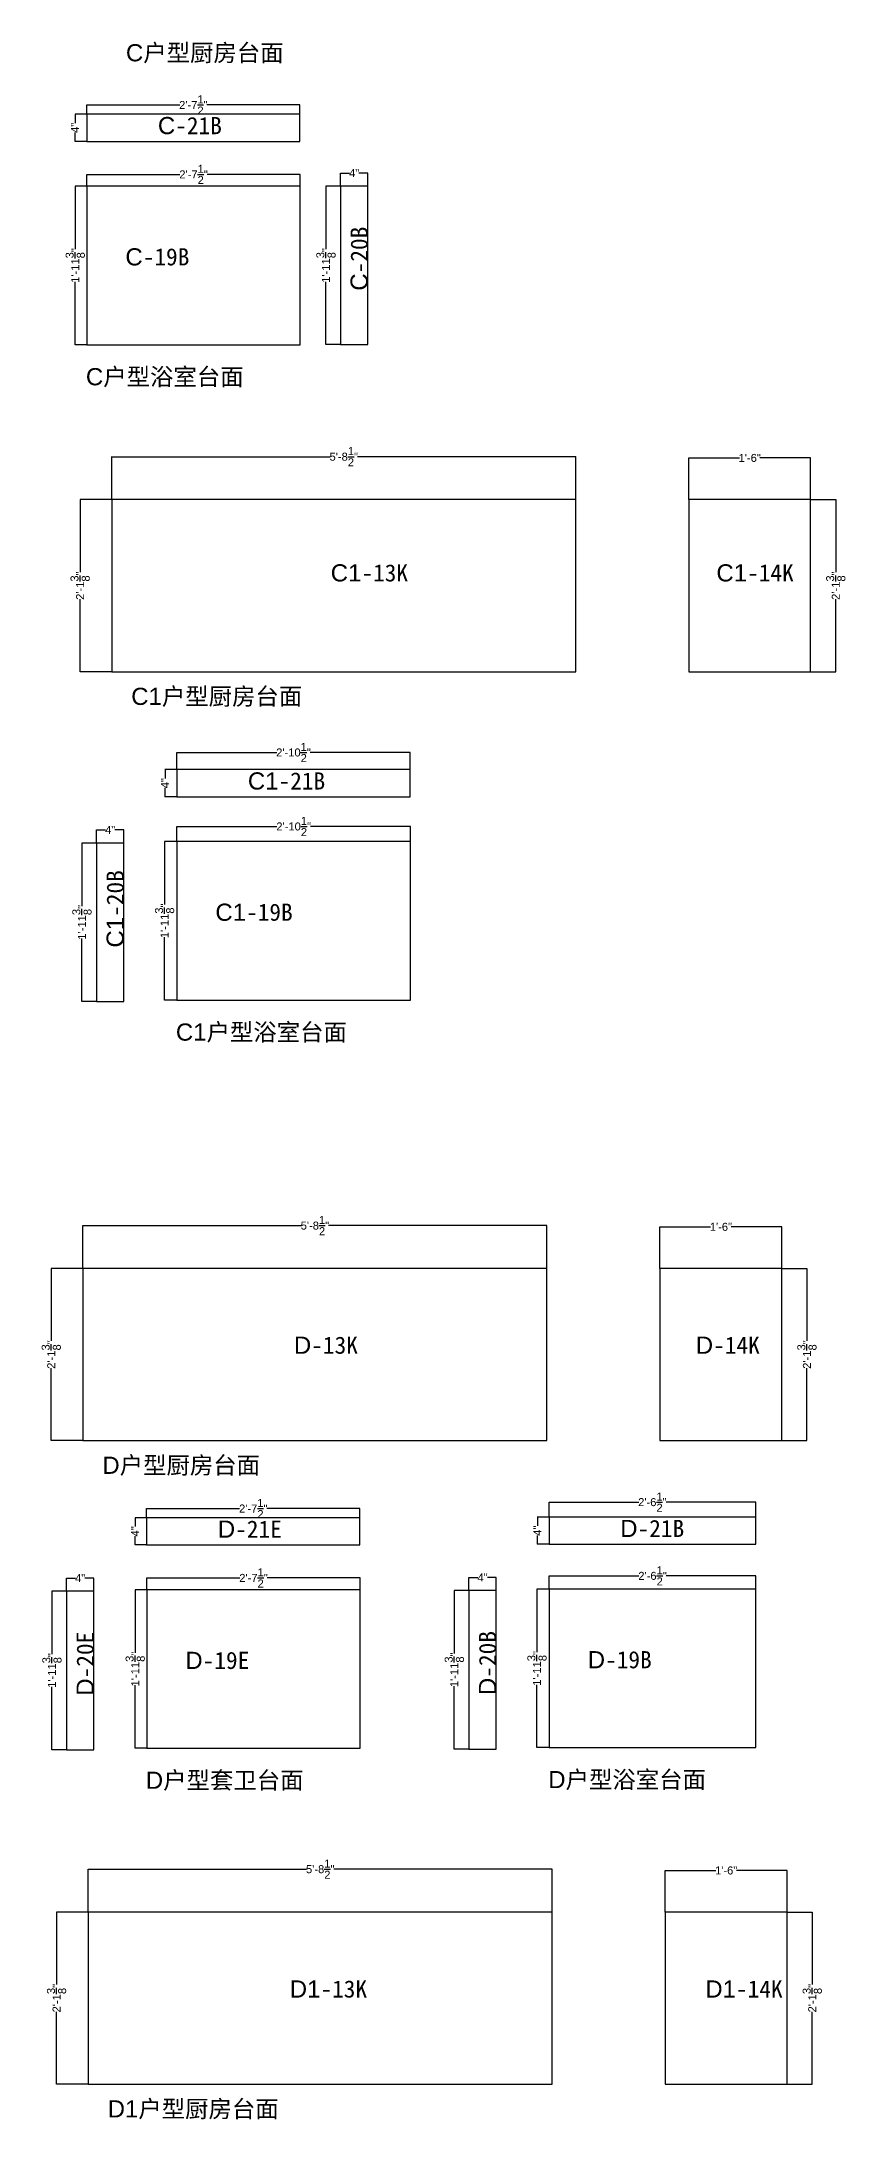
# Model space of a CAD drawing. Header units: inches. Extents: x -997106 to 39633, y -30199 to 1961.
# Drawn here: x 22020 to 25035, y -22115 to -14325 of the extents above; entities that cross this region are included whole.
import ezdxf

# ---------------------------------------------------------------- set-up
doc = ezdxf.new("R2010")
doc.units = ezdxf.units.IN
doc.header["$MEASUREMENT"] = 0
doc.layers.get('Defpoints').update_dxf_attribs({"color": 3})
doc.layers.add('编号', color=10, linetype='Continuous', plot=False)
doc.styles.get("Standard").update_dxf_attribs({"font": 'arial.ttf'})
doc.dimstyles.get("Standard").update_dxf_attribs({"dimtxt": 30, "dimasz": 1, "dimexe": 0.18, "dimexo": 0.0625, "dimgap": 0.09, "dimtad": 0, "dimtoh": 1, "dimdec": 4, "dimlfac": 0.03937, "dimzin": 0, "dimdsep": 46, "dimlunit": 4, "dimtxsty": 'Standard', "dimblk": 'ARCHTICK', "dimcen": 1, "dimadec": 0, "dimazin": 0, "dimtfac": 1, "dimtdec": 4, "dimtix": 1, "dimtofl": 0, "dimtmove": 2, "dimatfit": 3, "dimldrblk": 'ARCHTICK', "dimfxl": 1, "dimtolj": 1, "dimtzin": 0, "dimarcsym": 0})

# ---------------------------------------------------------------- blocks, each defined once
blk = doc.blocks.new('_ArchTick')
at = {"color": 0, "linetype": 'ByBlock', "const_width": 0.15}
blk.add_lwpolyline([(-0.5, -0.5), (0.5, 0.5)], dxfattribs=at)
blk = doc.blocks.new('*D326')
at = {"color": 0, "lineweight": -2, "transparency": 16777216}
for p, q in [((22283.2, -16042.3), (22283.2, -15881.1)), ((22283.2, -15881.3), (23102.3, -15881.3)), ((24023.2, -15881.3), (23204.1, -15881.3)), ((24023.2, -16042.3), (24023.2, -15881.1))]:
    blk.add_line(p, q, dxfattribs=at)
at = {"layer": 'Defpoints', "color": 0, "transparency": 16777216}
for p in [(24023.2, -15881.3), (22283.2, -16042.3), (24023.2, -16042.3)]:
    blk.add_point(p, dxfattribs=at)
at = {"color": 0, "lineweight": -2, "transparency": 16777216, "rotation": 180}
blk.add_blockref('_ArchTick', (22283.2, -15881.3), dxfattribs=at)
at = {"color": 0, "lineweight": -2, "transparency": 16777216}
blk.add_blockref('_ArchTick', (24023.2, -15881.3), dxfattribs=at)
at = {"color": 0, "transparency": 16777216, "insert": (23153.2, -15881.3), "char_height": 30, "attachment_point": 5}
blk.add_mtext('\\A1;5\'-8{\\H1x;\\S1/2;}"', dxfattribs=at)
blk = doc.blocks.new('*D327')
at = {"color": 0, "lineweight": -2, "transparency": 16777216}
for p, q in [((22283.1, -16042.3), (22164, -16042.3)), ((22164.2, -16042.3), (22164.2, -16313.7)), ((22164.2, -16687.3), (22164.2, -16415.9)), ((22283.1, -16687.3), (22164, -16687.3))]:
    blk.add_line(p, q, dxfattribs=at)
at = {"layer": 'Defpoints', "color": 0, "transparency": 16777216}
for p in [(22283.2, -16042.3), (22164.2, -16687.3), (22283.2, -16687.3)]:
    blk.add_point(p, dxfattribs=at)
at = {"color": 0, "lineweight": -2, "transparency": 16777216}
for p, rotation in [((22164.2, -16042.3), 90), ((22164.2, -16687.3), 270)]:
    blk.add_blockref('_ArchTick', p, dxfattribs=dict(at, rotation=rotation))
at = {"color": 0, "transparency": 16777216, "insert": (22164.2, -16364.8), "char_height": 30, "attachment_point": 5, "rotation": 90}
blk.add_mtext('\\A1;2\'-1{\\H1x;\\S3/8;}"', dxfattribs=at)
blk = doc.blocks.new('*D328')
at = {"color": 0, "lineweight": -2, "transparency": 16777216}
for p, q in [((24447.3, -16042.3), (24447.3, -15886.1)), ((24447.3, -15886.2), (24637.2, -15886.2)), ((24904.3, -15886.2), (24714.3, -15886.2)), ((24904.3, -16042.3), (24904.3, -15886.1))]:
    blk.add_line(p, q, dxfattribs=at)
at = {"layer": 'Defpoints', "color": 0, "transparency": 16777216}
for p in [(24904.3, -15886.2), (24447.3, -16042.3), (24904.3, -16042.3)]:
    blk.add_point(p, dxfattribs=at)
at = {"color": 0, "lineweight": -2, "transparency": 16777216, "rotation": 180}
blk.add_blockref('_ArchTick', (24447.3, -15886.2), dxfattribs=at)
at = {"color": 0, "lineweight": -2, "transparency": 16777216}
blk.add_blockref('_ArchTick', (24904.3, -15886.2), dxfattribs=at)
at = {"color": 0, "transparency": 16777216, "insert": (24675.8, -15886.2), "char_height": 30, "attachment_point": 5}
blk.add_mtext('\\A1;1\'-6"', dxfattribs=at)
blk = doc.blocks.new('*D329')
at = {"color": 0, "lineweight": -2, "transparency": 16777216}
for p, q in [((24904.4, -16042.3), (24998.7, -16042.3)), ((24998.5, -16042.3), (24998.5, -16313.7)), ((24998.5, -16687.3), (24998.5, -16415.9)), ((24904.4, -16687.3), (24998.7, -16687.3))]:
    blk.add_line(p, q, dxfattribs=at)
at = {"layer": 'Defpoints', "color": 0, "transparency": 16777216}
for p in [(24904.3, -16042.3), (24904.3, -16687.3), (24998.5, -16687.3)]:
    blk.add_point(p, dxfattribs=at)
at = {"color": 0, "lineweight": -2, "transparency": 16777216}
for p, rotation in [((24998.5, -16042.3), 90), ((24998.5, -16687.3), 270)]:
    blk.add_blockref('_ArchTick', p, dxfattribs=dict(at, rotation=rotation))
at = {"color": 0, "transparency": 16777216, "insert": (24998.5, -16364.8), "char_height": 30, "attachment_point": 5, "rotation": 90}
blk.add_mtext('\\A1;2\'-1{\\H1x;\\S3/8;}"', dxfattribs=at)
blk = doc.blocks.new('*D372')
at = {"color": 0, "lineweight": -2, "transparency": 16777216}
for p, q in [((22175, -18924.7), (22175, -18763.5)), ((22175, -18763.7), (22994.1, -18763.7)), ((23915, -18763.7), (23095.9, -18763.7)), ((23915, -18924.7), (23915, -18763.5))]:
    blk.add_line(p, q, dxfattribs=at)
at = {"layer": 'Defpoints', "color": 0, "transparency": 16777216}
for p in [(23915, -18763.7), (22175, -18924.7), (23915, -18924.7)]:
    blk.add_point(p, dxfattribs=at)
at = {"color": 0, "lineweight": -2, "transparency": 16777216, "rotation": 180}
blk.add_blockref('_ArchTick', (22175, -18763.7), dxfattribs=at)
at = {"color": 0, "lineweight": -2, "transparency": 16777216}
blk.add_blockref('_ArchTick', (23915, -18763.7), dxfattribs=at)
at = {"color": 0, "transparency": 16777216, "insert": (23045, -18763.7), "char_height": 30, "attachment_point": 5}
blk.add_mtext('\\A1;5\'-8{\\H1x;\\S1/2;}"', dxfattribs=at)
blk = doc.blocks.new('*D373')
at = {"color": 0, "lineweight": -2, "transparency": 16777216}
for p, q in [((22175, -18924.7), (22055.9, -18924.7)), ((22056, -18924.7), (22056, -19196.1)), ((22056, -19569.7), (22056, -19298.3)), ((22175, -19569.7), (22055.9, -19569.7))]:
    blk.add_line(p, q, dxfattribs=at)
at = {"layer": 'Defpoints', "color": 0, "transparency": 16777216}
for p in [(22175, -18924.7), (22056, -19569.7), (22175, -19569.7)]:
    blk.add_point(p, dxfattribs=at)
at = {"color": 0, "lineweight": -2, "transparency": 16777216}
for p, rotation in [((22056, -18924.7), 90), ((22056, -19569.7), 270)]:
    blk.add_blockref('_ArchTick', p, dxfattribs=dict(at, rotation=rotation))
at = {"color": 0, "transparency": 16777216, "insert": (22056, -19247.2), "char_height": 30, "attachment_point": 5, "rotation": 90}
blk.add_mtext('\\A1;2\'-1{\\H1x;\\S3/8;}"', dxfattribs=at)
blk = doc.blocks.new('*D374')
at = {"color": 0, "lineweight": -2, "transparency": 16777216}
for p, q in [((24339.2, -18924.7), (24339.2, -18768.4)), ((24339.2, -18768.6), (24529.1, -18768.6)), ((24796.2, -18768.6), (24606.2, -18768.6)), ((24796.2, -18924.7), (24796.2, -18768.4))]:
    blk.add_line(p, q, dxfattribs=at)
at = {"layer": 'Defpoints', "color": 0, "transparency": 16777216}
for p in [(24796.2, -18768.6), (24339.2, -18924.7), (24796.2, -18924.7)]:
    blk.add_point(p, dxfattribs=at)
at = {"color": 0, "lineweight": -2, "transparency": 16777216, "rotation": 180}
blk.add_blockref('_ArchTick', (24339.2, -18768.6), dxfattribs=at)
at = {"color": 0, "lineweight": -2, "transparency": 16777216}
blk.add_blockref('_ArchTick', (24796.2, -18768.6), dxfattribs=at)
at = {"color": 0, "transparency": 16777216, "insert": (24567.7, -18768.6), "char_height": 30, "attachment_point": 5}
blk.add_mtext('\\A1;1\'-6"', dxfattribs=at)
blk = doc.blocks.new('*D375')
at = {"color": 0, "lineweight": -2, "transparency": 16777216}
for p, q in [((24796.2, -18924.7), (24890.6, -18924.7)), ((24890.4, -18924.7), (24890.4, -19196.1)), ((24890.4, -19569.7), (24890.4, -19298.3)), ((24796.2, -19569.7), (24890.6, -19569.7))]:
    blk.add_line(p, q, dxfattribs=at)
at = {"layer": 'Defpoints', "color": 0, "transparency": 16777216}
for p in [(24796.2, -18924.7), (24796.2, -19569.7), (24890.4, -19569.7)]:
    blk.add_point(p, dxfattribs=at)
at = {"color": 0, "lineweight": -2, "transparency": 16777216}
for p, rotation in [((24890.4, -18924.7), 90), ((24890.4, -19569.7), 270)]:
    blk.add_blockref('_ArchTick', p, dxfattribs=dict(at, rotation=rotation))
at = {"color": 0, "transparency": 16777216, "insert": (24890.4, -19247.2), "char_height": 30, "attachment_point": 5, "rotation": 90}
blk.add_mtext('\\A1;2\'-1{\\H1x;\\S3/8;}"', dxfattribs=at)
blk = doc.blocks.new('*D412')
at = {"color": 0, "lineweight": -2, "transparency": 16777216}
for p, q in [((22194.9, -21337.3), (22194.9, -21176.1)), ((22194.9, -21176.3), (23014, -21176.3)), ((23934.9, -21176.3), (23115.8, -21176.3)), ((23934.9, -21337.3), (23934.9, -21176.1))]:
    blk.add_line(p, q, dxfattribs=at)
at = {"layer": 'Defpoints', "color": 0, "transparency": 16777216}
for p in [(23934.9, -21176.3), (22194.9, -21337.4), (23934.9, -21337.4)]:
    blk.add_point(p, dxfattribs=at)
at = {"color": 0, "lineweight": -2, "transparency": 16777216, "rotation": 180}
blk.add_blockref('_ArchTick', (22194.9, -21176.3), dxfattribs=at)
at = {"color": 0, "lineweight": -2, "transparency": 16777216}
blk.add_blockref('_ArchTick', (23934.9, -21176.3), dxfattribs=at)
at = {"color": 0, "transparency": 16777216, "insert": (23064.9, -21176.3), "char_height": 30, "attachment_point": 5}
blk.add_mtext('\\A1;5\'-8{\\H1x;\\S1/2;}"', dxfattribs=at)
blk = doc.blocks.new('*D413')
at = {"color": 0, "lineweight": -2, "transparency": 16777216}
for p, q in [((22194.8, -21337.4), (22075.7, -21337.4)), ((22075.9, -21337.4), (22075.9, -21608.8)), ((22075.9, -21982.4), (22075.9, -21711)), ((22194.8, -21982.4), (22075.7, -21982.4))]:
    blk.add_line(p, q, dxfattribs=at)
at = {"layer": 'Defpoints', "color": 0, "transparency": 16777216}
for p in [(22194.9, -21337.4), (22075.9, -21982.4), (22194.9, -21982.4)]:
    blk.add_point(p, dxfattribs=at)
at = {"color": 0, "lineweight": -2, "transparency": 16777216}
for p, rotation in [((22075.9, -21337.4), 90), ((22075.9, -21982.4), 270)]:
    blk.add_blockref('_ArchTick', p, dxfattribs=dict(at, rotation=rotation))
at = {"color": 0, "transparency": 16777216, "insert": (22075.9, -21659.9), "char_height": 30, "attachment_point": 5, "rotation": 90}
blk.add_mtext('\\A1;2\'-1{\\H1x;\\S3/8;}"', dxfattribs=at)
blk = doc.blocks.new('*D414')
at = {"color": 0, "lineweight": -2, "transparency": 16777216}
for p, q in [((24359, -21337.3), (24359, -21181.1)), ((24359, -21181.3), (24549, -21181.3)), ((24816, -21181.3), (24626.1, -21181.3)), ((24816, -21337.3), (24816, -21181.1))]:
    blk.add_line(p, q, dxfattribs=at)
at = {"layer": 'Defpoints', "color": 0, "transparency": 16777216}
for p in [(24816, -21181.3), (24359, -21337.4), (24816, -21337.4)]:
    blk.add_point(p, dxfattribs=at)
at = {"color": 0, "lineweight": -2, "transparency": 16777216, "rotation": 180}
blk.add_blockref('_ArchTick', (24359, -21181.3), dxfattribs=at)
at = {"color": 0, "lineweight": -2, "transparency": 16777216}
blk.add_blockref('_ArchTick', (24816, -21181.3), dxfattribs=at)
at = {"color": 0, "transparency": 16777216, "insert": (24587.5, -21181.3), "char_height": 30, "attachment_point": 5}
blk.add_mtext('\\A1;1\'-6"', dxfattribs=at)
blk = doc.blocks.new('*D415')
at = {"color": 0, "lineweight": -2, "transparency": 16777216}
for p, q in [((24816.1, -21337.4), (24910.5, -21337.4)), ((24910.3, -21337.4), (24910.3, -21608.8)), ((24910.3, -21982.4), (24910.3, -21711)), ((24816.1, -21982.4), (24910.5, -21982.4))]:
    blk.add_line(p, q, dxfattribs=at)
at = {"layer": 'Defpoints', "color": 0, "transparency": 16777216}
for p in [(24816, -21337.4), (24816, -21982.4), (24910.3, -21982.4)]:
    blk.add_point(p, dxfattribs=at)
at = {"color": 0, "lineweight": -2, "transparency": 16777216}
for p, rotation in [((24910.3, -21337.4), 90), ((24910.3, -21982.4), 270)]:
    blk.add_blockref('_ArchTick', p, dxfattribs=dict(at, rotation=rotation))
at = {"color": 0, "transparency": 16777216, "insert": (24910.3, -21659.9), "char_height": 30, "attachment_point": 5, "rotation": 90}
blk.add_mtext('\\A1;2\'-1{\\H1x;\\S3/8;}"', dxfattribs=at)
blk = doc.blocks.new('*D700')
at = {"color": 0, "lineweight": -2, "transparency": 16777216}
for p, q in [((22113.4, -20134.5), (22058.3, -20134.5)), ((22058.5, -20134.5), (22058.5, -20370.4)), ((22058.5, -20728.5), (22058.5, -20492.6)), ((22113.4, -20728.5), (22058.3, -20728.5))]:
    blk.add_line(p, q, dxfattribs=at)
at = {"layer": 'Defpoints', "color": 0, "transparency": 16777216}
for p in [(22113.5, -20134.5), (22058.5, -20728.5), (22113.5, -20728.5)]:
    blk.add_point(p, dxfattribs=at)
at = {"color": 0, "lineweight": -2, "transparency": 16777216}
for p, rotation in [((22058.5, -20134.5), 90), ((22058.5, -20728.5), 270)]:
    blk.add_blockref('_ArchTick', p, dxfattribs=dict(at, rotation=rotation))
at = {"color": 0, "transparency": 16777216, "insert": (22058.5, -20431.5), "char_height": 30, "attachment_point": 5, "rotation": 90}
blk.add_mtext('\\A1;1\'-11{\\H1x;\\S3/8;}"', dxfattribs=at)
blk = doc.blocks.new('*D701')
at = {"color": 0, "lineweight": -2, "transparency": 16777216}
for p, q in [((22113.5, -20134.4), (22113.5, -20085.2)), ((22113.5, -20085.4), (22146.5, -20085.4)), ((22215.5, -20085.4), (22182.4, -20085.4)), ((22215.5, -20134.4), (22215.5, -20085.2))]:
    blk.add_line(p, q, dxfattribs=at)
at = {"layer": 'Defpoints', "color": 0, "transparency": 16777216}
for p in [(22215.5, -20085.4), (22113.5, -20134.5), (22215.5, -20134.5)]:
    blk.add_point(p, dxfattribs=at)
at = {"color": 0, "lineweight": -2, "transparency": 16777216, "rotation": 180}
blk.add_blockref('_ArchTick', (22113.5, -20085.4), dxfattribs=at)
at = {"color": 0, "lineweight": -2, "transparency": 16777216}
blk.add_blockref('_ArchTick', (22215.5, -20085.4), dxfattribs=at)
at = {"color": 0, "transparency": 16777216, "insert": (22164.5, -20085.4), "char_height": 30, "attachment_point": 5}
blk.add_mtext('\\A1;4"', dxfattribs=at)
blk = doc.blocks.new('*D702')
at = {"color": 0, "lineweight": -2, "transparency": 16777216}
for p, q in [((22414.6, -20129), (22414.6, -20084.3)), ((22414.6, -20084.5), (22763.5, -20084.5)), ((23214.6, -20084.5), (22865.8, -20084.5)), ((23214.6, -20129), (23214.6, -20084.3))]:
    blk.add_line(p, q, dxfattribs=at)
at = {"layer": 'Defpoints', "color": 0, "transparency": 16777216}
for p in [(23214.6, -20084.5), (22414.6, -20129.1), (23214.6, -20129.1)]:
    blk.add_point(p, dxfattribs=at)
at = {"color": 0, "lineweight": -2, "transparency": 16777216, "rotation": 180}
blk.add_blockref('_ArchTick', (22414.6, -20084.5), dxfattribs=at)
at = {"color": 0, "lineweight": -2, "transparency": 16777216}
blk.add_blockref('_ArchTick', (23214.6, -20084.5), dxfattribs=at)
at = {"color": 0, "transparency": 16777216, "insert": (22814.6, -20084.5), "char_height": 30, "attachment_point": 5}
blk.add_mtext('\\A1;2\'-7{\\H1x;\\S1/2;}"', dxfattribs=at)
blk = doc.blocks.new('*D703')
at = {"color": 0, "lineweight": -2, "transparency": 16777216}
for p, q in [((22414.6, -20129.1), (22370.6, -20129.1)), ((22370.8, -20129.1), (22370.8, -20365)), ((22370.8, -20723.1), (22370.8, -20487.1)), ((22414.6, -20723.1), (22370.6, -20723.1))]:
    blk.add_line(p, q, dxfattribs=at)
at = {"layer": 'Defpoints', "color": 0, "transparency": 16777216}
for p in [(22414.6, -20129.1), (22370.8, -20723.1), (22414.6, -20723.1)]:
    blk.add_point(p, dxfattribs=at)
at = {"color": 0, "lineweight": -2, "transparency": 16777216}
for p, rotation in [((22370.8, -20129.1), 90), ((22370.8, -20723.1), 270)]:
    blk.add_blockref('_ArchTick', p, dxfattribs=dict(at, rotation=rotation))
at = {"color": 0, "transparency": 16777216, "insert": (22370.8, -20426.1), "char_height": 30, "attachment_point": 5, "rotation": 90}
blk.add_mtext('\\A1;1\'-11{\\H1x;\\S3/8;}"', dxfattribs=at)
blk = doc.blocks.new('*D704')
at = {"color": 0, "lineweight": -2, "transparency": 16777216}
for p, q in [((22413.8, -19858.9), (22370.2, -19858.9)), ((22370.4, -19858.9), (22370.4, -19892)), ((22370.4, -19960.9), (22370.4, -19927.9)), ((22413.8, -19960.9), (22370.2, -19960.9))]:
    blk.add_line(p, q, dxfattribs=at)
at = {"layer": 'Defpoints', "color": 0, "transparency": 16777216}
for p in [(22413.9, -19858.9), (22370.4, -19960.9), (22413.9, -19960.9)]:
    blk.add_point(p, dxfattribs=at)
at = {"color": 0, "lineweight": -2, "transparency": 16777216}
for p, rotation in [((22370.4, -19858.9), 90), ((22370.4, -19960.9), 270)]:
    blk.add_blockref('_ArchTick', p, dxfattribs=dict(at, rotation=rotation))
at = {"color": 0, "transparency": 16777216, "insert": (22370.4, -19909.9), "char_height": 30, "attachment_point": 5, "rotation": 90}
blk.add_mtext('\\A1;4"', dxfattribs=at)
blk = doc.blocks.new('*D705')
at = {"color": 0, "lineweight": -2, "transparency": 16777216}
for p, q in [((22413.9, -19858.9), (22413.9, -19824.1)), ((22413.9, -19824.3), (22762.7, -19824.3)), ((23213.9, -19824.3), (22865, -19824.3)), ((23213.9, -19858.9), (23213.9, -19824.1))]:
    blk.add_line(p, q, dxfattribs=at)
at = {"layer": 'Defpoints', "color": 0, "transparency": 16777216}
for p in [(22413.9, -19858.9), (23213.9, -19824.3), (23213.9, -19858.9)]:
    blk.add_point(p, dxfattribs=at)
at = {"color": 0, "lineweight": -2, "transparency": 16777216, "rotation": 180}
blk.add_blockref('_ArchTick', (22413.9, -19824.3), dxfattribs=at)
at = {"color": 0, "lineweight": -2, "transparency": 16777216}
blk.add_blockref('_ArchTick', (23213.9, -19824.3), dxfattribs=at)
at = {"color": 0, "transparency": 16777216, "insert": (22813.9, -19824.3), "char_height": 30, "attachment_point": 5}
blk.add_mtext('\\A1;2\'-7{\\H1x;\\S1/2;}"', dxfattribs=at)
blk = doc.blocks.new('*D1083')
at = {"color": 0, "lineweight": -2, "transparency": 16777216}
for p, q in [((23622.7, -20132), (23567.7, -20132)), ((23567.8, -20132), (23567.8, -20367.9)), ((23567.8, -20726), (23567.8, -20490.1)), ((23622.7, -20726), (23567.7, -20726))]:
    blk.add_line(p, q, dxfattribs=at)
at = {"layer": 'Defpoints', "color": 0, "transparency": 16777216}
for p in [(23622.8, -20132), (23567.8, -20726), (23622.8, -20726)]:
    blk.add_point(p, dxfattribs=at)
at = {"color": 0, "lineweight": -2, "transparency": 16777216}
for p, rotation in [((23567.8, -20132), 90), ((23567.8, -20726), 270)]:
    blk.add_blockref('_ArchTick', p, dxfattribs=dict(at, rotation=rotation))
at = {"color": 0, "transparency": 16777216, "insert": (23567.8, -20429), "char_height": 30, "attachment_point": 5, "rotation": 90}
blk.add_mtext('\\A1;1\'-11{\\H1x;\\S3/8;}"', dxfattribs=at)
blk = doc.blocks.new('*D1084')
at = {"color": 0, "lineweight": -2, "transparency": 16777216}
for p, q in [((23622.8, -20131.9), (23622.8, -20082.7)), ((23622.8, -20082.9), (23655.9, -20082.9)), ((23724.8, -20082.9), (23691.7, -20082.9)), ((23724.8, -20131.9), (23724.8, -20082.7))]:
    blk.add_line(p, q, dxfattribs=at)
at = {"layer": 'Defpoints', "color": 0, "transparency": 16777216}
for p in [(23724.8, -20082.9), (23622.8, -20132), (23724.8, -20132)]:
    blk.add_point(p, dxfattribs=at)
at = {"color": 0, "lineweight": -2, "transparency": 16777216, "rotation": 180}
blk.add_blockref('_ArchTick', (23622.8, -20082.9), dxfattribs=at)
at = {"color": 0, "lineweight": -2, "transparency": 16777216}
blk.add_blockref('_ArchTick', (23724.8, -20082.9), dxfattribs=at)
at = {"color": 0, "transparency": 16777216, "insert": (23673.8, -20082.9), "char_height": 30, "attachment_point": 5}
blk.add_mtext('\\A1;4"', dxfattribs=at)
blk = doc.blocks.new('*D1082')
at = {"color": 0, "lineweight": -2, "transparency": 16777216}
for p, q in [((23923.2, -19856.4), (23879.1, -19856.4)), ((23879.3, -19856.4), (23879.3, -19889.5)), ((23879.3, -19958.4), (23879.3, -19925.4)), ((23923.2, -19958.4), (23879.1, -19958.4))]:
    blk.add_line(p, q, dxfattribs=at)
at = {"layer": 'Defpoints', "color": 0, "transparency": 16777216}
for p in [(23923.2, -19856.4), (23879.3, -19958.4), (23923.2, -19958.4)]:
    blk.add_point(p, dxfattribs=at)
at = {"color": 0, "lineweight": -2, "transparency": 16777216}
for p, rotation in [((23879.3, -19856.4), 90), ((23879.3, -19958.4), 270)]:
    blk.add_blockref('_ArchTick', p, dxfattribs=dict(at, rotation=rotation))
at = {"color": 0, "transparency": 16777216, "insert": (23879.3, -19907.4), "char_height": 30, "attachment_point": 5, "rotation": 90}
blk.add_mtext('\\A1;4"', dxfattribs=at)
blk = doc.blocks.new('*D1085')
at = {"color": 0, "lineweight": -2, "transparency": 16777216}
for p, q in [((23923.2, -19854.7), (23923.2, -19800.3)), ((23923.2, -19800.5), (24259.6, -19800.5)), ((24698.2, -19800.5), (24361.9, -19800.5)), ((24698.2, -19856.4), (24698.2, -19800.3))]:
    blk.add_line(p, q, dxfattribs=at)
at = {"layer": 'Defpoints', "color": 0, "transparency": 16777216}
for p in [(23923.2, -19854.8), (24698.2, -19800.5), (24698.2, -19856.4)]:
    blk.add_point(p, dxfattribs=at)
at = {"color": 0, "lineweight": -2, "transparency": 16777216, "rotation": 180}
blk.add_blockref('_ArchTick', (23923.2, -19800.5), dxfattribs=at)
at = {"color": 0, "lineweight": -2, "transparency": 16777216}
blk.add_blockref('_ArchTick', (24698.2, -19800.5), dxfattribs=at)
at = {"color": 0, "transparency": 16777216, "insert": (24310.7, -19800.5), "char_height": 30, "attachment_point": 5}
blk.add_mtext('\\A1;2\'-6{\\H1x;\\S1/2;}"', dxfattribs=at)
blk = doc.blocks.new('*D1086')
at = {"color": 0, "lineweight": -2, "transparency": 16777216}
for p, q in [((23923.9, -20126.5), (23923.9, -20076.6)), ((23923.9, -20076.8), (24260.3, -20076.8)), ((24698.9, -20076.8), (24362.6, -20076.8)), ((24698.9, -20126.5), (24698.9, -20076.6))]:
    blk.add_line(p, q, dxfattribs=at)
at = {"layer": 'Defpoints', "color": 0, "transparency": 16777216}
for p in [(24698.9, -20076.8), (23923.9, -20126.6), (24698.9, -20126.6)]:
    blk.add_point(p, dxfattribs=at)
at = {"color": 0, "lineweight": -2, "transparency": 16777216, "rotation": 180}
blk.add_blockref('_ArchTick', (23923.9, -20076.8), dxfattribs=at)
at = {"color": 0, "lineweight": -2, "transparency": 16777216}
blk.add_blockref('_ArchTick', (24698.9, -20076.8), dxfattribs=at)
at = {"color": 0, "transparency": 16777216, "insert": (24311.4, -20076.8), "char_height": 30, "attachment_point": 5}
blk.add_mtext('\\A1;2\'-6{\\H1x;\\S1/2;}"', dxfattribs=at)
blk = doc.blocks.new('*D1087')
at = {"color": 0, "lineweight": -2, "transparency": 16777216}
for p, q in [((23923.9, -20126.6), (23877.6, -20126.6)), ((23877.8, -20126.6), (23877.8, -20362.5)), ((23877.8, -20720.6), (23877.8, -20484.7)), ((23923.9, -20720.6), (23877.6, -20720.6))]:
    blk.add_line(p, q, dxfattribs=at)
at = {"layer": 'Defpoints', "color": 0, "transparency": 16777216}
for p in [(23923.9, -20126.6), (23877.8, -20720.6), (23923.9, -20720.6)]:
    blk.add_point(p, dxfattribs=at)
at = {"color": 0, "lineweight": -2, "transparency": 16777216}
for p, rotation in [((23877.8, -20126.6), 90), ((23877.8, -20720.6), 270)]:
    blk.add_blockref('_ArchTick', p, dxfattribs=dict(at, rotation=rotation))
at = {"color": 0, "transparency": 16777216, "insert": (23877.8, -20423.6), "char_height": 30, "attachment_point": 5, "rotation": 90}
blk.add_mtext('\\A1;1\'-11{\\H1x;\\S3/8;}"', dxfattribs=at)
blk = doc.blocks.new('*D1274')
at = {"color": 0, "lineweight": -2, "transparency": 16777216}
for p, q in [((23141.2, -14867.4), (23086.1, -14867.4)), ((23086.3, -14867.4), (23086.3, -15103.3)), ((23086.3, -15461.4), (23086.3, -15225.5)), ((23141.2, -15461.4), (23086.1, -15461.4))]:
    blk.add_line(p, q, dxfattribs=at)
at = {"layer": 'Defpoints', "color": 0, "transparency": 16777216}
for p in [(23141.3, -14867.4), (23086.3, -15461.4), (23141.3, -15461.4)]:
    blk.add_point(p, dxfattribs=at)
at = {"color": 0, "lineweight": -2, "transparency": 16777216}
for p, rotation in [((23086.3, -14867.4), 90), ((23086.3, -15461.4), 270)]:
    blk.add_blockref('_ArchTick', p, dxfattribs=dict(at, rotation=rotation))
at = {"color": 0, "transparency": 16777216, "insert": (23086.3, -15164.4), "char_height": 30, "attachment_point": 5, "rotation": 90}
blk.add_mtext('\\A1;1\'-11{\\H1x;\\S3/8;}"', dxfattribs=at)
blk = doc.blocks.new('*D1275')
at = {"color": 0, "lineweight": -2, "transparency": 16777216}
for p, q in [((23141.3, -14867.3), (23141.3, -14818.1)), ((23141.3, -14818.3), (23174.3, -14818.3)), ((23243.3, -14818.3), (23210.2, -14818.3)), ((23243.3, -14867.3), (23243.3, -14818.1))]:
    blk.add_line(p, q, dxfattribs=at)
at = {"layer": 'Defpoints', "color": 0, "transparency": 16777216}
for p in [(23141.3, -14867.4), (23243.3, -14818.3), (23243.3, -14867.4)]:
    blk.add_point(p, dxfattribs=at)
at = {"color": 0, "lineweight": -2, "transparency": 16777216, "rotation": 180}
blk.add_blockref('_ArchTick', (23141.3, -14818.3), dxfattribs=at)
at = {"color": 0, "lineweight": -2, "transparency": 16777216}
blk.add_blockref('_ArchTick', (23243.3, -14818.3), dxfattribs=at)
at = {"color": 0, "transparency": 16777216, "insert": (23192.3, -14818.3), "char_height": 30, "attachment_point": 5}
blk.add_mtext('\\A1;4"', dxfattribs=at)
blk = doc.blocks.new('*D1276')
at = {"color": 0, "lineweight": -2, "transparency": 16777216}
for p, q in [((22189.8, -14867.6), (22189.8, -14822.9)), ((22189.8, -14823.1), (22538.6, -14823.1)), ((22989.8, -14823.1), (22640.9, -14823.1)), ((22989.8, -14867.6), (22989.8, -14822.9))]:
    blk.add_line(p, q, dxfattribs=at)
at = {"layer": 'Defpoints', "color": 0, "transparency": 16777216}
for p in [(22189.8, -14867.7), (22989.8, -14823.1), (22989.8, -14867.7)]:
    blk.add_point(p, dxfattribs=at)
at = {"color": 0, "lineweight": -2, "transparency": 16777216, "rotation": 180}
blk.add_blockref('_ArchTick', (22189.8, -14823.1), dxfattribs=at)
at = {"color": 0, "lineweight": -2, "transparency": 16777216}
blk.add_blockref('_ArchTick', (22989.8, -14823.1), dxfattribs=at)
at = {"color": 0, "transparency": 16777216, "insert": (22589.8, -14823.1), "char_height": 30, "attachment_point": 5}
blk.add_mtext('\\A1;2\'-7{\\H1x;\\S1/2;}"', dxfattribs=at)
blk = doc.blocks.new('*D1277')
at = {"color": 0, "lineweight": -2, "transparency": 16777216}
for p, q in [((22189.7, -14867.7), (22145.8, -14867.7)), ((22145.9, -14867.7), (22145.9, -15103.6)), ((22145.9, -15461.7), (22145.9, -15225.7)), ((22189.7, -15461.7), (22145.8, -15461.7))]:
    blk.add_line(p, q, dxfattribs=at)
at = {"layer": 'Defpoints', "color": 0, "transparency": 16777216}
for p in [(22189.8, -14867.7), (22145.9, -15461.7), (22189.8, -15461.7)]:
    blk.add_point(p, dxfattribs=at)
at = {"color": 0, "lineweight": -2, "transparency": 16777216}
for p, rotation in [((22145.9, -14867.7), 90), ((22145.9, -15461.7), 270)]:
    blk.add_blockref('_ArchTick', p, dxfattribs=dict(at, rotation=rotation))
at = {"color": 0, "transparency": 16777216, "insert": (22145.9, -15164.7), "char_height": 30, "attachment_point": 5, "rotation": 90}
blk.add_mtext('\\A1;1\'-11{\\H1x;\\S3/8;}"', dxfattribs=at)
blk = doc.blocks.new('*D1278')
at = {"color": 0, "lineweight": -2, "transparency": 16777216}
for p, q in [((22189, -14597.5), (22145.3, -14597.5)), ((22145.5, -14597.5), (22145.5, -14630.6)), ((22189, -14699.5), (22145.3, -14699.5)), ((22145.5, -14699.5), (22145.5, -14666.5))]:
    blk.add_line(p, q, dxfattribs=at)
at = {"layer": 'Defpoints', "color": 0, "transparency": 16777216}
for p in [(22189, -14597.5), (22145.5, -14699.5), (22189, -14699.5)]:
    blk.add_point(p, dxfattribs=at)
at = {"color": 0, "lineweight": -2, "transparency": 16777216}
for p, rotation in [((22145.5, -14597.5), 90), ((22145.5, -14699.5), 270)]:
    blk.add_blockref('_ArchTick', p, dxfattribs=dict(at, rotation=rotation))
at = {"color": 0, "transparency": 16777216, "insert": (22145.5, -14648.5), "char_height": 30, "attachment_point": 5, "rotation": 90}
blk.add_mtext('\\A1;4"', dxfattribs=at)
blk = doc.blocks.new('*D1279')
at = {"color": 0, "lineweight": -2, "transparency": 16777216}
for p, q in [((22189, -14597.5), (22189, -14562.7)), ((22189, -14562.9), (22537.9, -14562.9)), ((22989, -14562.9), (22640.2, -14562.9)), ((22989, -14597.5), (22989, -14562.7))]:
    blk.add_line(p, q, dxfattribs=at)
at = {"layer": 'Defpoints', "color": 0, "transparency": 16777216}
for p in [(22989, -14562.9), (22189, -14597.5), (22989, -14597.5)]:
    blk.add_point(p, dxfattribs=at)
at = {"color": 0, "lineweight": -2, "transparency": 16777216, "rotation": 180}
blk.add_blockref('_ArchTick', (22189, -14562.9), dxfattribs=at)
at = {"color": 0, "lineweight": -2, "transparency": 16777216}
blk.add_blockref('_ArchTick', (22989, -14562.9), dxfattribs=at)
at = {"color": 0, "transparency": 16777216, "insert": (22589, -14562.9), "char_height": 30, "attachment_point": 5}
blk.add_mtext('\\A1;2\'-7{\\H1x;\\S1/2;}"', dxfattribs=at)
blk = doc.blocks.new('*D1534')
at = {"color": 0, "lineweight": -2, "transparency": 16777216}
for p, q in [((22226.1, -17329.8), (22171, -17329.8)), ((22171.2, -17329.8), (22171.2, -17565.7)), ((22171.2, -17923.8), (22171.2, -17687.9)), ((22226.1, -17923.8), (22171, -17923.8))]:
    blk.add_line(p, q, dxfattribs=at)
at = {"layer": 'Defpoints', "color": 0, "transparency": 16777216}
for p in [(22226.1, -17329.8), (22171.2, -17923.8), (22226.1, -17923.8)]:
    blk.add_point(p, dxfattribs=at)
at = {"color": 0, "lineweight": -2, "transparency": 16777216}
for p, rotation in [((22171.2, -17329.8), 90), ((22171.2, -17923.8), 270)]:
    blk.add_blockref('_ArchTick', p, dxfattribs=dict(at, rotation=rotation))
at = {"color": 0, "transparency": 16777216, "insert": (22171.2, -17626.8), "char_height": 30, "attachment_point": 5, "rotation": 90}
blk.add_mtext('\\A1;1\'-11{\\H1x;\\S3/8;}"', dxfattribs=at)
blk = doc.blocks.new('*D1535')
at = {"color": 0, "lineweight": -2, "transparency": 16777216}
for p, q in [((22226.1, -17329.8), (22226.1, -17280.6)), ((22226.1, -17280.7), (22259.2, -17280.7)), ((22328.1, -17280.7), (22295.1, -17280.7)), ((22328.1, -17329.8), (22328.1, -17280.6))]:
    blk.add_line(p, q, dxfattribs=at)
at = {"layer": 'Defpoints', "color": 0, "transparency": 16777216}
for p in [(22328.1, -17280.7), (22226.1, -17329.8), (22328.1, -17329.8)]:
    blk.add_point(p, dxfattribs=at)
at = {"color": 0, "lineweight": -2, "transparency": 16777216, "rotation": 180}
blk.add_blockref('_ArchTick', (22226.1, -17280.7), dxfattribs=at)
at = {"color": 0, "lineweight": -2, "transparency": 16777216}
blk.add_blockref('_ArchTick', (22328.1, -17280.7), dxfattribs=at)
at = {"color": 0, "transparency": 16777216, "insert": (22277.1, -17280.7), "char_height": 30, "attachment_point": 5}
blk.add_mtext('\\A1;4"', dxfattribs=at)
blk = doc.blocks.new('*D1532')
at = {"color": 0, "lineweight": -2, "transparency": 16777216}
for p, q in [((22526.5, -17054.3), (22482.5, -17054.3)), ((22482.7, -17054.3), (22482.7, -17087.4)), ((22482.7, -17156.3), (22482.7, -17123.2)), ((22526.5, -17156.3), (22482.5, -17156.3))]:
    blk.add_line(p, q, dxfattribs=at)
at = {"layer": 'Defpoints', "color": 0, "transparency": 16777216}
for p in [(22526.6, -17054.3), (22482.7, -17156.3), (22526.6, -17156.3)]:
    blk.add_point(p, dxfattribs=at)
at = {"color": 0, "lineweight": -2, "transparency": 16777216}
for p, rotation in [((22482.7, -17054.3), 90), ((22482.7, -17156.3), 270)]:
    blk.add_blockref('_ArchTick', p, dxfattribs=dict(at, rotation=rotation))
at = {"color": 0, "transparency": 16777216, "insert": (22482.7, -17105.3), "char_height": 30, "attachment_point": 5, "rotation": 90}
blk.add_mtext('\\A1;4"', dxfattribs=at)
blk = doc.blocks.new('*D1533')
at = {"color": 0, "lineweight": -2, "transparency": 16777216}
for p, q in [((22527.2, -17324.4), (22480.9, -17324.4)), ((22481.1, -17324.4), (22481.1, -17560.3)), ((22481.1, -17918.4), (22481.1, -17682.5)), ((22527.2, -17918.4), (22480.9, -17918.4))]:
    blk.add_line(p, q, dxfattribs=at)
at = {"layer": 'Defpoints', "color": 0, "transparency": 16777216}
for p in [(22527.3, -17324.4), (22481.1, -17918.4), (22527.3, -17918.4)]:
    blk.add_point(p, dxfattribs=at)
at = {"color": 0, "lineweight": -2, "transparency": 16777216}
for p, rotation in [((22481.1, -17324.4), 90), ((22481.1, -17918.4), 270)]:
    blk.add_blockref('_ArchTick', p, dxfattribs=dict(at, rotation=rotation))
at = {"color": 0, "transparency": 16777216, "insert": (22481.1, -17621.4), "char_height": 30, "attachment_point": 5, "rotation": 90}
blk.add_mtext('\\A1;1\'-11{\\H1x;\\S3/8;}"', dxfattribs=at)
blk = doc.blocks.new('*D1536')
at = {"color": 0, "lineweight": -2, "transparency": 16777216}
for p, q in [((22526.6, -17054.2), (22526.6, -16989.9)), ((22526.6, -16990.1), (22901.7, -16990.1)), ((23402.6, -16990.1), (23027.4, -16990.1)), ((23402.6, -17054.2), (23402.6, -16989.9))]:
    blk.add_line(p, q, dxfattribs=at)
at = {"layer": 'Defpoints', "color": 0, "transparency": 16777216}
for p in [(22526.6, -17054.3), (23402.6, -16990.1), (23402.6, -17054.3)]:
    blk.add_point(p, dxfattribs=at)
at = {"color": 0, "lineweight": -2, "transparency": 16777216, "rotation": 180}
blk.add_blockref('_ArchTick', (22526.6, -16990.1), dxfattribs=at)
at = {"color": 0, "lineweight": -2, "transparency": 16777216}
blk.add_blockref('_ArchTick', (23402.6, -16990.1), dxfattribs=at)
at = {"color": 0, "transparency": 16777216, "insert": (22964.6, -16990.1), "char_height": 30, "attachment_point": 5}
blk.add_mtext('\\A1;2\'-10{\\H1x;\\S1/2;}"', dxfattribs=at)
blk = doc.blocks.new('*D1537')
at = {"color": 0, "lineweight": -2, "transparency": 16777216}
for p, q in [((22527.3, -17324.4), (22527.3, -17267.3)), ((22527.3, -17267.5), (22902.5, -17267.5)), ((23403.3, -17267.5), (23028.1, -17267.5)), ((23403.3, -17324.4), (23403.3, -17267.3))]:
    blk.add_line(p, q, dxfattribs=at)
at = {"layer": 'Defpoints', "color": 0, "transparency": 16777216}
for p in [(23403.3, -17267.5), (22527.3, -17324.4), (23403.3, -17324.4)]:
    blk.add_point(p, dxfattribs=at)
at = {"color": 0, "lineweight": -2, "transparency": 16777216, "rotation": 180}
blk.add_blockref('_ArchTick', (22527.3, -17267.5), dxfattribs=at)
at = {"color": 0, "lineweight": -2, "transparency": 16777216}
blk.add_blockref('_ArchTick', (23403.3, -17267.5), dxfattribs=at)
at = {"color": 0, "transparency": 16777216, "insert": (22965.3, -17267.5), "char_height": 30, "attachment_point": 5}
blk.add_mtext('\\A1;2\'-10{\\H1x;\\S1/2;}"', dxfattribs=at)

msp = doc.modelspace()

# ---------------------------------------------------------------- linework, layer by layer
for points in [[(22189.03558, -14699.52463), (22989.03558, -14699.52463), (22989.03558, -14597.52463), (22189.03558, -14597.52463)], [(22189.76887, -15461.657), (22989.76887, -15461.657), (22989.76887, -14867.657), (22189.76887, -14867.657)], [(23141.27476, -15461.41051), (23243.27476, -15461.41051), (23243.27476, -14867.41051), (23141.27476, -14867.41051)], [(22283.17835, -16687.33923), (24023.17835, -16687.33923), (24023.17835, -16042.33923), (22283.17835, -16042.33923)], [(24447.2925, -16687.33923), (24904.2925, -16687.33923), (24904.2925, -16042.33923), (24447.2925, -16042.33923)], [(22526.55249, -17156.29336), (23402.55249, -17156.29336), (23402.55249, -17054.29336), (22526.55249, -17054.29336)], [(22226.12812, -17923.83722), (22328.12812, -17923.83722), (22328.12812, -17329.83722), (22226.12812, -17329.83722)], [(22527.28578, -17918.42573), (23403.28578, -17918.42573), (23403.28578, -17324.42573), (22527.28578, -17324.42573)], [(22175.04354, -19569.72719), (23915.04354, -19569.72719), (23915.04354, -18924.72719), (22175.04354, -18924.72719)], [(24339.15769, -19569.72719), (24796.15769, -19569.72719), (24796.15769, -18924.72719), (24339.15769, -18924.72719)], [(22413.88588, -19960.91939), (23213.88588, -19960.91939), (23213.88588, -19858.91939), (22413.88588, -19858.91939)], [(23923.21368, -19958.43803), (24698.21368, -19958.43803), (24698.21368, -19856.43803), (23923.21368, -19856.43803)], [(22113.46151, -20728.46325), (22215.46151, -20728.46325), (22215.46151, -20134.46325), (22113.46151, -20134.46325)], [(22414.61917, -20723.05176), (23214.61917, -20723.05176), (23214.61917, -20129.05176), (22414.61917, -20129.05176)], [(23622.78931, -20725.98189), (23724.78931, -20725.98189), (23724.78931, -20131.98189), (23622.78931, -20131.98189)], [(23923.94697, -20720.5704), (24698.94697, -20720.5704), (24698.94697, -20126.5704), (23923.94697, -20126.5704)], [(22194.91095, -21982.37357), (23934.91095, -21982.37357), (23934.91095, -21337.37357), (22194.91095, -21337.37357)], [(24359.0251, -21982.37357), (24816.0251, -21982.37357), (24816.0251, -21337.37357), (24359.0251, -21337.37357)]]:
    msp.add_lwpolyline(points, close=True)

# ---------------------------------------------------------------- texts
at = {"char_height": 64.3508622, "attachment_point": 1}
for s, insert in [('C{\\fSimSun|b0|i0|c134|p2;户型厨房台面}', (22336.07835, -14334.96158)), ('C{\\fSimSun|b0|i0|c134|p2;户型浴室台面}', (22185.96363, -15549.37386)), ('C1{\\fSimSun|b0|i0|c134|p2;户型厨房台面}', (22355.94575, -16747.60797)), ('C1{\\fSimSun|b0|i0|c134|p2;户型浴室台面}', (22523.48054, -18006.14259)), ('D{\\fSimSun|b0|i0|c134|p2;户型厨房台面}', (22247.81094, -19629.99592)), ('D{\\fSimSun|b0|i0|c134|p2;户型套卫台面}', (22410.81393, -20810.76862)), ('D{\\fSimSun|b0|i0|c134|p2;户型浴室台面}', (23920.14174, -20808.28726)), ('D1{\\fSimSun|b0|i0|c134|p2;户型厨房台面}', (22267.67835, -22042.64231))]:
    msp.add_mtext(s, dxfattribs=dict(at, insert=insert))
at = {"layer": '编号', "char_height": 64.3508622, "attachment_point": 1}
for s, insert in [('C{\\fSimSun|b0|i0|c134|p2;-21B}', (22456.04513, -14607.97151)), ('C{\\fSimSun|b0|i0|c134|p2;-19B}', (22334.11308, -15100.04276)), ('C1{\\fSimSun|b0|i0|c134|p2;-13K}', (23104.28802, -16284.72702)), ('C1{\\fSimSun|b0|i0|c134|p2;-14K}', (24550.89647, -16284.72702)), ('C1{\\fSimSun|b0|i0|c134|p2;-21B}', (22793.56204, -17064.74024)), ('C1{\\fSimSun|b0|i0|c134|p2;-19B}', (22671.62999, -17556.8115)), ('D{\\fSimSun|b0|i0|c134|p2;-13K}', (22966.2427, -19179.81776)), ('D{\\fSimSun|b0|i0|c134|p2;-14K}', (24473.59736, -19179.81776)), ('D{\\fSimSun|b0|i0|c134|p2;-21E}', (22680.89543, -19869.36627)), ('D{\\fSimSun|b0|i0|c134|p2;-21B}', (24190.22323, -19866.88491)), ('D{\\fSimSun|b0|i0|c134|p2;-19E}', (22558.96338, -20361.43753)), ('D{\\fSimSun|b0|i0|c134|p2;-19B}', (24068.29118, -20358.95617)), ('D1{\\fSimSun|b0|i0|c134|p2;-13K}', (22950.66725, -21593.32208)), ('D1{\\fSimSun|b0|i0|c134|p2;-14K}', (24509.31212, -21593.32208))]:
    msp.add_mtext(s, dxfattribs=dict(at, insert=insert))
at = {"layer": '编号', "char_height": 64.3508622, "attachment_point": 1, "rotation": 90}
for s, insert in [('C{\\fSimSun|b0|i0|c134|p2;-20B}', (23178.66052, -15259.07984)), ('C1{\\fSimSun|b0|i0|c134|p2;-20B}', (22263.51389, -17721.50654)), ('D{\\fSimSun|b0|i0|c134|p2;-20E}', (22150.84728, -20526.13257)), ('D{\\fSimSun|b0|i0|c134|p2;-20B}', (23660.17508, -20523.65122))]:
    msp.add_mtext(s, dxfattribs=dict(at, insert=insert))

# ---------------------------------------------------------------- dimensions: what is measured, and where the dimension line sits
for base, p1, p2, picture, middle in [((22989.03558, -14562.89619), (22189.03558, -14597.52463), (22989.03558, -14597.52463), '*D1279', (22589.03558, -14562.89619)), ((22989.76887, -14823.09017), (22189.76887, -14867.657), (22989.76887, -14867.657), '*D1276', (22589.76887, -14823.09017)), ((23243.27476, -14818.30965), (23141.27476, -14867.41051), (23243.27476, -14867.41051), '*D1275', (23192.27476, -14818.30965)), ((24023.17835, -15881.27647), (22283.17835, -16042.33923), (24023.17835, -16042.33923), '*D326', (23153.17835, -15881.27647)), ((24904.2925, -15886.23981), (24447.2925, -16042.33923), (24904.2925, -16042.33923), '*D328', (24675.7925, -15886.23981)), ((23402.55249, -16990.07929), (22526.55249, -17054.29336), (23402.55249, -17054.29336), '*D1536', (22964.55249, -16990.07929)), ((22328.12812, -17280.73636), (22226.12812, -17329.83722), (22328.12812, -17329.83722), '*D1535', (22277.12812, -17280.73636)), ((23403.28578, -17267.51385), (22527.28578, -17324.42573), (23403.28578, -17324.42573), '*D1537', (22965.28578, -17267.51385)), ((23915.04354, -18763.66443), (22175.04354, -18924.72719), (23915.04354, -18924.72719), '*D372', (23045.04354, -18763.66443)), ((24796.15769, -18768.62777), (24339.15769, -18924.72719), (24796.15769, -18924.72719), '*D374', (24567.65769, -18768.62777)), ((24698.2136840816, -19800.5214261495), (23923.2136840816, -19854.7808327984), (24698.2136840816, -19856.4380325325), '*D1085', (24310.7136840816, -19800.5214261495)), ((23213.88588, -19824.29095), (22413.88588, -19858.91939), (23213.88588, -19858.91939), '*D705', (22813.88588, -19824.29095)), ((22215.46151, -20085.36239), (22113.46151, -20134.46325), (22215.46151, -20134.46325), '*D701', (22164.46151, -20085.36239)), ((23214.61917, -20084.48494), (22414.61917, -20129.05176), (23214.61917, -20129.05176), '*D702', (22814.61917, -20084.48494)), ((23724.78931, -20082.88103), (23622.78931, -20131.98189), (23724.78931, -20131.98189), '*D1084', (23673.78931, -20082.88103)), ((24698.9469703968, -20076.7512429779), (23923.9469703968, -20126.570404679), (24698.9469703968, -20126.570404679), '*D1086', (24311.4469703968, -20076.7512429779)), ((23934.91095, -21176.31081), (22194.91095, -21337.37357), (23934.91095, -21337.37357), '*D412', (23064.91095, -21176.31081)), ((24816.0251, -21181.27415), (24359.0251, -21337.37357), (24816.0251, -21337.37357), '*D414', (24587.5251, -21181.27415))]:
    dim = msp.add_linear_dim(base=base, p1=p1, p2=p2, dimstyle='Standard')
    dim.commit()
    dim.dimension.update_dxf_attribs({"geometry": picture, "text_midpoint": middle})
for base, p1, p2, picture, middle in [((22145.49983, -14699.52463), (22189.03558, -14597.52463), (22189.03558, -14699.52463), '*D1278', (22145.49983, -14648.52463)), ((22145.94926, -15461.657), (22189.76887, -14867.657), (22189.76887, -15461.657), '*D1277', (22145.94926, -15164.657)), ((23086.32906, -15461.41051), (23141.27476, -14867.41051), (23141.27476, -15461.41051), '*D1274', (23086.32906, -15164.41051)), ((22164.169755576, -16687.3392320551), (22283.1783499647, -16042.3392320551), (22283.1783499647, -16687.3392320551), '*D327', (22164.169755576, -16364.8392320551)), ((24998.5424800767, -16687.3392320551), (24904.2925004519, -16042.3392320551), (24904.2925004519, -16687.3392320551), '*D329', (24998.5424800767, -16364.8392320551)), ((22482.66449, -17156.29336), (22526.55249, -17054.29336), (22526.55249, -17156.29336), '*D1532', (22482.66449, -17105.29336)), ((22171.18243, -17923.83722), (22226.12812, -17329.83722), (22226.12812, -17923.83722), '*D1534', (22171.18243, -17626.83722)), ((22481.09016, -17918.42573), (22527.28578, -17324.42573), (22527.28578, -17918.42573), '*D1533', (22481.09016, -17621.42573)), ((22056.0349460631, -19569.7271873849), (22175.0435404519, -18924.7271873849), (22175.0435404519, -19569.7271873849), '*D373', (22056.0349460631, -19247.2271873849)), ((24890.4076705638, -19569.7271873849), (24796.1576909391, -18924.7271873849), (24796.1576909391, -19569.7271873849), '*D375', (24890.4076705638, -19247.2271873849)), ((22370.35013, -19960.91939), (22413.88588, -19858.91939), (22413.88588, -19960.91939), '*D704', (22370.35013, -19909.91939)), ((23879.32569, -19958.43803), (23923.21368, -19856.43803), (23923.21368, -19958.43803), '*D1082', (23879.32569, -19907.43803)), ((22058.51582, -20728.46325), (22113.46151, -20134.46325), (22113.46151, -20728.46325), '*D700', (22058.51582, -20431.46325)), ((22370.79956, -20723.05176), (22414.61917, -20129.05176), (22414.61917, -20723.05176), '*D703', (22370.79956, -20426.05176)), ((23567.84362, -20725.98189), (23622.78931, -20131.98189), (23622.78931, -20725.98189), '*D1083', (23567.84362, -20428.98189)), ((23877.75135, -20720.5704), (23923.94697, -20126.5704), (23923.94697, -20720.5704), '*D1087', (23877.75135, -20423.5704)), ((22075.9023519853, -21982.3735716877), (22194.9109463741, -21337.3735716876), (22194.9109463741, -21982.3735716876), '*D413', (22075.9023519853, -21659.8735716877)), ((24910.2750764861, -21982.3735716877), (24816.0250968613, -21337.3735716876), (24816.0250968613, -21982.3735716876), '*D415', (24910.2750764861, -21659.8735716877))]:
    dim = msp.add_linear_dim(base=base, p1=p1, p2=p2, angle=90, dimstyle='Standard')
    dim.commit()
    dim.dimension.update_dxf_attribs({"geometry": picture, "text_midpoint": middle})

doc.saveas('drawing.dxf')
